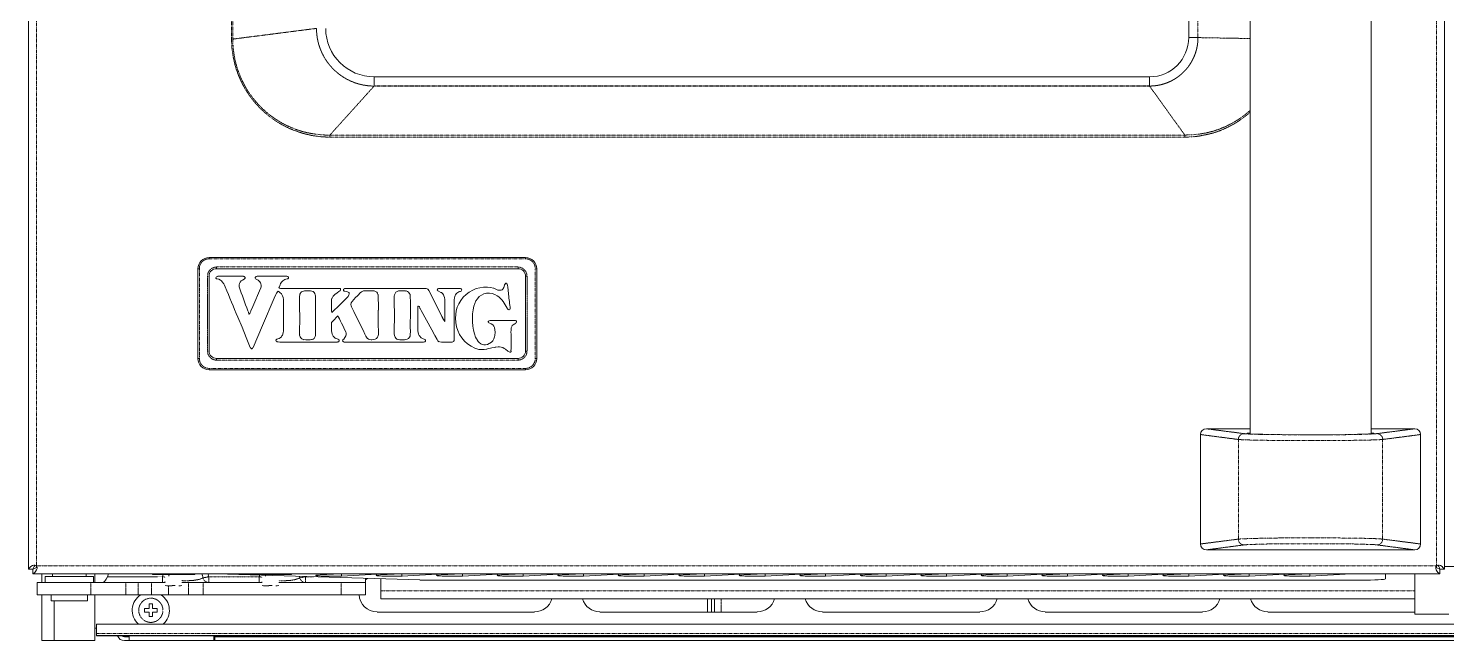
# Model space of a CAD drawing. Header units: millimetres. Extents: x 60499 to 556746, y 248297 to 497145.
# Drawn here: x 494714 to 507015, y 327653 to 332962 of the extents above; entities that cross this region are included whole.
import ezdxf

# ---------------------------------------------------------------- set-up
doc = ezdxf.new("R2010")
doc.units = ezdxf.units.MM
doc.linetypes.add('PHANTOM', pattern=[20, 10, -2, 2, -2, 2, -2])

msp = doc.modelspace()

# ---------------------------------------------------------------- linework, layer by layer
at = {"color": 7, "lineweight": 13, "ltscale": 0.03937}
for p, q in [((494714, 328273), (494714, 346353)), ((506996, 346353), (506996, 328273)), ((505310, 345176), (505310, 329446)), ((506360, 345176), (506360, 329446)), ((504778, 341743), (504778, 332882)), ((504438, 332542), (497713, 332542)), ((496282, 330975), (499025, 330975)), ((496184, 330100), (496184, 330877)), ((498961, 330878), (496346, 330878)), ((499123, 330877), (499123, 330100)), ((496346, 330099), (498961, 330099)), ((499025, 330002), (496282, 330002)), ((504880, 329440), (504880, 328491)), ((506789, 329440), (506789, 328491)), ((506738, 328440), (504931, 328440)), ((506956, 328232), (494754, 328232)), ((496342, 328232), (498108, 328179)), ((506274, 328177), (498213, 328177)), ((496231, 328051), (497427, 328051)), ((497770, 328015), (506740, 328015)), ((497739, 327901), (499104, 327901)), ((499671, 327901), (501035, 327901)), ((501602, 327901), (502967, 327901)), ((503534, 327901), (504898, 327901)), ((505465, 327901), (506740, 327901)), ((495304, 327796), (518923, 327796)), ((495304, 327696), (518923, 327696)), ((518923, 327694), (495304, 327694)), ((496323, 327653), (495588, 327653)), ((496332, 327687), (517894, 327687)), ((496332, 327653), (517894, 327653))]:
    msp.add_line(p, q, dxfattribs=at)
at = {"color": 7, "linetype": 'PHANTOM', "lineweight": 13, "ltscale": 0.03937}
for p, q in [((494783, 346325), (494783, 328301)), ((506927, 328301), (506927, 346325)), ((496476, 332869), (496476, 341757)), ((496487, 332869), (496487, 341757)), ((504858, 341743), (504858, 332882)), ((504858, 341743), (504858, 332882)), ((497214, 332962), (496487, 332869)), ((504438, 332463), (497713, 332463)), ((504438, 332462), (497713, 332462)), ((504744, 332037), (497329, 332037)), ((504744, 332019), (497329, 332019)), ((496282, 330964), (499025, 330964)), ((496197, 330099), (496197, 330878)), ((498961, 330893), (496346, 330893)), ((499110, 330878), (499110, 330099)), ((496346, 330085), (498961, 330085)), ((499025, 330014), (496282, 330014)), ((505209, 329397), (505209, 328533)), ((506460, 329397), (506460, 328533)), ((506927, 328301), (494783, 328301)), ((497770, 328086), (506740, 328086)), ((518923, 327716), (495304, 327716)), ((518923, 327694), (495304, 327694))]:
    msp.add_line(p, q, dxfattribs=at)
at = {"color": 7, "linetype": 'PHANTOM', "lineweight": 13, "ltscale": 0.002375}
for p, q in [((504778, 332882), (504858, 332882)), ((497713, 332542), (497713, 332463)), ((504438, 332542), (504438, 332463))]:
    msp.add_line(p, q, dxfattribs=at)
at = {"color": 7, "linetype": 'PHANTOM', "lineweight": 13, "ltscale": 3.36414e-06}
msp.add_line((504858, 332882), (504858, 332882), dxfattribs=at)
at = {"color": 7, "linetype": 'PHANTOM', "lineweight": 13, "ltscale": 0.013459}
msp.add_line((504858, 332882), (505310, 332874), dxfattribs=at)
at = {"color": 7, "linetype": 'PHANTOM', "lineweight": 13, "ltscale": 0.017059}
msp.add_line((497713, 332462), (497329, 332037), dxfattribs=at)
at = {"color": 7, "linetype": 'PHANTOM', "lineweight": 13, "ltscale": 5.6019e-06}
for p, q in [((497713, 332463), (497713, 332462)), ((504438, 332463), (504438, 332462))]:
    msp.add_line(p, q, dxfattribs=at)
at = {"color": 7, "linetype": 'PHANTOM', "lineweight": 13, "ltscale": 0.015596}
msp.add_line((504438, 332462), (504744, 332037), dxfattribs=at)
at = {"color": 7, "linetype": 'PHANTOM', "lineweight": 13, "ltscale": 0.000532766}
msp.add_line((497329, 332037), (497329, 332019), dxfattribs=at)
at = {"color": 7, "linetype": 'PHANTOM', "lineweight": 13, "ltscale": 0.000532736}
msp.add_line((504744, 332037), (504744, 332019), dxfattribs=at)
at = {"color": 7, "linetype": 'PHANTOM', "lineweight": 13, "ltscale": 0.000342031}
for p, q in [((496282, 330975), (496282, 330964)), ((499025, 330975), (499025, 330964))]:
    msp.add_line(p, q, dxfattribs=at)
at = {"color": 7, "linetype": 'PHANTOM', "lineweight": 13, "ltscale": 0.019357}
for p, q in [((496267, 330814), (496267, 330164)), ((499039, 330164), (499039, 330814))]:
    msp.add_line(p, q, dxfattribs=at)
at = {"color": 7, "lineweight": 13, "ltscale": 0.019292}
for p, q in [((496281, 330813), (496281, 330165)), ((499026, 330165), (499026, 330813))]:
    msp.add_line(p, q, dxfattribs=at)
at = {"color": 7, "linetype": 'PHANTOM', "lineweight": 13, "ltscale": 0.000428838}
for p, q in [((496346, 330878), (496346, 330893)), ((498961, 330878), (498961, 330893))]:
    msp.add_line(p, q, dxfattribs=at)
at = {"color": 7, "lineweight": 13, "ltscale": 0.005341}
msp.add_line((496557, 330813), (496378, 330813), dxfattribs=at)
at = {"color": 7, "lineweight": 13, "ltscale": 5.24312e-05}
msp.add_line((496700, 330812), (496698, 330812), dxfattribs=at)
at = {"color": 7, "lineweight": 13, "ltscale": 0.004971}
msp.add_line((496909, 330813), (496742, 330813), dxfattribs=at)
at = {"color": 7, "lineweight": 13, "ltscale": 3.68224e-05}
msp.add_line((496952, 330812), (496951, 330812), dxfattribs=at)
at = {"color": 7, "lineweight": 13, "ltscale": 1.6568e-05}
msp.add_line((496969, 330804), (496968, 330804), dxfattribs=at)
at = {"color": 7, "lineweight": 13, "ltscale": 2.27394e-05}
msp.add_line((496860, 330653), (496861, 330654), dxfattribs=at)
at = {"color": 7, "lineweight": 13, "ltscale": 4.6771e-05}
msp.add_line((496887, 330715), (496888, 330717), dxfattribs=at)
at = {"color": 7, "lineweight": 13, "ltscale": 0.01452}
msp.add_line((497409, 330707), (496922, 330707), dxfattribs=at)
at = {"color": 7, "lineweight": 13, "ltscale": 0.00151}
msp.add_line((497110, 330686), (497161, 330686), dxfattribs=at)
at = {"color": 7, "lineweight": 13, "ltscale": 1.36164e-05}
msp.add_line((497416, 330687), (497417, 330687), dxfattribs=at)
at = {"color": 7, "lineweight": 13, "ltscale": 0.018014}
msp.add_line((498094, 330707), (497489, 330707), dxfattribs=at)
at = {"color": 7, "lineweight": 13, "ltscale": 0.000793104}
msp.add_line((497575, 330649), (497593, 330668), dxfattribs=at)
at = {"color": 7, "lineweight": 13, "ltscale": 7.63262e-05}
msp.add_line((497691, 330686), (497694, 330686), dxfattribs=at)
at = {"color": 7, "lineweight": 13, "ltscale": 2.85997e-05}
msp.add_line((497724, 330681), (497725, 330681), dxfattribs=at)
at = {"color": 7, "lineweight": 13, "ltscale": 2.91808e-05}
msp.add_line((497746, 330655), (497747, 330654), dxfattribs=at)
at = {"color": 7, "lineweight": 13, "ltscale": 4.42555e-05}
msp.add_line((497925, 330685), (497926, 330685), dxfattribs=at)
at = {"color": 7, "lineweight": 13, "ltscale": 9.07184e-05}
msp.add_line((498162, 330707), (498159, 330707), dxfattribs=at)
at = {"color": 7, "lineweight": 13, "ltscale": 5.29209e-05}
msp.add_line((498187, 330688), (498186, 330690), dxfattribs=at)
at = {"color": 7, "lineweight": 13, "ltscale": 0.007044}
msp.add_line((498294, 330477), (498187, 330688), dxfattribs=at)
at = {"color": 7, "lineweight": 13, "ltscale": 0.00434}
msp.add_line((498429, 330707), (498283, 330707), dxfattribs=at)
at = {"color": 7, "lineweight": 13, "ltscale": 1.97605e-05}
msp.add_line((498295, 330672), (498296, 330672), dxfattribs=at)
at = {"color": 7, "lineweight": 13, "ltscale": 1.65249e-05}
msp.add_line((498750, 330708), (498749, 330708), dxfattribs=at)
at = {"color": 7, "lineweight": 13, "ltscale": 0.008055}
msp.add_line((496927, 330610), (496927, 330339), dxfattribs=at)
at = {"color": 7, "lineweight": 13, "ltscale": 0.000179639}
msp.add_line((497066, 330595), (497066, 330589), dxfattribs=at)
at = {"color": 7, "lineweight": 13, "ltscale": 1.63254e-05}
msp.add_line((497343, 330560), (497343, 330560), dxfattribs=at)
at = {"color": 7, "lineweight": 13, "ltscale": 0.000926057}
msp.add_line((497343, 330529), (497343, 330560), dxfattribs=at)
at = {"color": 7, "lineweight": 13, "ltscale": 1.31454e-05}
msp.add_line((497347, 330623), (497348, 330623), dxfattribs=at)
at = {"color": 7, "lineweight": 13, "ltscale": 5.53443e-05}
msp.add_line((497888, 330574), (497888, 330576), dxfattribs=at)
at = {"color": 7, "lineweight": 13, "ltscale": 0.006367}
msp.add_line((498093, 330339), (498093, 330553), dxfattribs=at)
at = {"color": 7, "lineweight": 13, "ltscale": 0.000542319}
msp.add_line((498111, 330532), (498120, 330516), dxfattribs=at)
at = {"color": 7, "lineweight": 13, "ltscale": 0.005628}
msp.add_line((498327, 330610), (498327, 330421), dxfattribs=at)
at = {"color": 7, "lineweight": 13, "ltscale": 9.13725e-05}
msp.add_line((498406, 330578), (498406, 330581), dxfattribs=at)
at = {"color": 7, "lineweight": 13, "ltscale": 0.004285}
msp.add_line((498406, 330434), (498406, 330578), dxfattribs=at)
at = {"color": 7, "lineweight": 13, "ltscale": 3.1413e-05}
msp.add_line((496618, 330512), (496617, 330513), dxfattribs=at)
at = {"color": 7, "lineweight": 13, "ltscale": 4.55302e-05}
msp.add_line((496643, 330512), (496643, 330510), dxfattribs=at)
at = {"color": 7, "lineweight": 13, "ltscale": 2.77874e-05}
msp.add_line((497343, 330528), (497343, 330529), dxfattribs=at)
at = {"color": 7, "lineweight": 13, "ltscale": 0.000460249}
msp.add_line((498301, 330463), (498294, 330477), dxfattribs=at)
at = {"color": 7, "lineweight": 13, "ltscale": 0.000457822}
msp.add_line((498308, 330450), (498301, 330463), dxfattribs=at)
at = {"color": 7, "lineweight": 13, "ltscale": 0.004378}
msp.add_line((498406, 330287), (498406, 330434), dxfattribs=at)
at = {"color": 7, "lineweight": 13, "ltscale": 1.71515e-05}
msp.add_line((498567, 330485), (498567, 330486), dxfattribs=at)
at = {"color": 7, "lineweight": 13, "ltscale": 0.006506}
msp.add_line((498937, 330430), (498718, 330430), dxfattribs=at)
at = {"color": 7, "lineweight": 13, "ltscale": 0.000211378}
msp.add_line((497066, 330365), (497066, 330358), dxfattribs=at)
at = {"color": 7, "lineweight": 13, "ltscale": 9.08017e-05}
msp.add_line((497200, 330289), (497201, 330291), dxfattribs=at)
at = {"color": 7, "lineweight": 13, "ltscale": 0.000698755}
msp.add_line((497204, 330383), (497204, 330406), dxfattribs=at)
at = {"color": 7, "lineweight": 13, "ltscale": 0.001124}
msp.add_line((497343, 330339), (497343, 330377), dxfattribs=at)
at = {"color": 7, "lineweight": 13, "ltscale": 2.79543e-05}
msp.add_line((497450, 330366), (497450, 330366), dxfattribs=at)
at = {"color": 7, "lineweight": 13, "ltscale": 2.59646e-05}
msp.add_line((497471, 330314), (497471, 330313), dxfattribs=at)
at = {"color": 7, "lineweight": 13, "ltscale": 2.55023e-05}
msp.add_line((498026, 330374), (498026, 330373), dxfattribs=at)
at = {"color": 7, "lineweight": 13, "ltscale": 6.24215e-05}
msp.add_line((498026, 330309), (498026, 330307), dxfattribs=at)
at = {"color": 7, "lineweight": 13, "ltscale": 0.000198524}
msp.add_line((498236, 330305), (498239, 330299), dxfattribs=at)
at = {"color": 7, "lineweight": 13, "ltscale": 0.001235}
msp.add_line((498239, 330299), (498259, 330263), dxfattribs=at)
at = {"color": 7, "lineweight": 13, "ltscale": 0.000112446}
msp.add_line((498406, 330283), (498406, 330287), dxfattribs=at)
at = {"color": 7, "lineweight": 13, "ltscale": 5.95884e-05}
msp.add_line((498910, 330384), (498911, 330385), dxfattribs=at)
at = {"color": 7, "lineweight": 13, "ltscale": 2.74364e-05}
msp.add_line((498938, 330404), (498939, 330405), dxfattribs=at)
at = {"color": 7, "lineweight": 13, "ltscale": 1.01125e-05}
msp.add_line((496639, 330194), (496640, 330194), dxfattribs=at)
at = {"color": 7, "lineweight": 13, "ltscale": 3.29243e-05}
msp.add_line((496662, 330195), (496663, 330196), dxfattribs=at)
at = {"color": 7, "lineweight": 13, "ltscale": 1.43064e-05}
msp.add_line((496862, 330251), (496862, 330251), dxfattribs=at)
at = {"color": 7, "lineweight": 13, "ltscale": 1.38497e-05}
msp.add_line((496889, 330273), (496888, 330272), dxfattribs=at)
at = {"color": 7, "lineweight": 13, "ltscale": 0.00942}
msp.add_line((496899, 330241), (497216, 330241), dxfattribs=at)
at = {"color": 7, "lineweight": 13, "ltscale": 4.62414e-05}
msp.add_line((497156, 330262), (497157, 330262), dxfattribs=at)
at = {"color": 7, "lineweight": 13, "ltscale": 0.000251591}
msp.add_line((497466, 330241), (497475, 330241), dxfattribs=at)
at = {"color": 7, "lineweight": 13, "ltscale": 8.23677e-05}
msp.add_line((497921, 330264), (497919, 330265), dxfattribs=at)
at = {"color": 7, "lineweight": 13, "ltscale": 3.1711e-05}
msp.add_line((497988, 330263), (497987, 330263), dxfattribs=at)
at = {"color": 7, "lineweight": 13, "ltscale": 0.001209}
msp.add_line((498066, 330241), (498107, 330241), dxfattribs=at)
at = {"color": 7, "lineweight": 13, "ltscale": 2.28129e-05}
msp.add_line((498133, 330272), (498132, 330272), dxfattribs=at)
at = {"color": 7, "lineweight": 13, "ltscale": 0.002181}
msp.add_line((498298, 330241), (498372, 330241), dxfattribs=at)
at = {"color": 7, "lineweight": 13, "ltscale": 0.00029698}
msp.add_line((498372, 330241), (498382, 330241), dxfattribs=at)
at = {"color": 7, "lineweight": 13, "ltscale": 3.31715e-05}
msp.add_line((498609, 330256), (498608, 330257), dxfattribs=at)
at = {"color": 7, "lineweight": 13, "ltscale": 0.000144617}
msp.add_line((498715, 330232), (498711, 330229), dxfattribs=at)
at = {"color": 7, "lineweight": 13, "ltscale": 0.000190132}
msp.add_line((498873, 330164), (498878, 330160), dxfattribs=at)
at = {"color": 7, "linetype": 'PHANTOM', "lineweight": 13, "ltscale": 0.000428868}
for p, q in [((496346, 330099), (496346, 330085)), ((498961, 330099), (498961, 330085))]:
    msp.add_line(p, q, dxfattribs=at)
at = {"color": 7, "linetype": 'PHANTOM', "lineweight": 13, "ltscale": 0.000341956}
for p, q in [((496282, 330002), (496282, 330014)), ((499025, 330002), (499025, 330014))]:
    msp.add_line(p, q, dxfattribs=at)
at = {"color": 7, "linetype": 'PHANTOM', "lineweight": 13, "ltscale": 0.00986}
for p, q in [((504880, 329440), (505209, 329397)), ((506789, 329440), (506460, 329397)), ((504880, 328491), (505209, 328533)), ((506789, 328491), (506460, 328533))]:
    msp.add_line(p, q, dxfattribs=at)
at = {"color": 7, "linetype": 'PHANTOM', "lineweight": 13, "ltscale": 0.009823}
for p, q in [((504931, 329490), (505258, 329448)), ((506738, 329490), (506411, 329448)), ((504931, 328440), (505258, 328483)), ((506738, 328440), (506411, 328483))]:
    msp.add_line(p, q, dxfattribs=at)
at = {"color": 7, "lineweight": 13, "ltscale": 0.011267}
for p, q in [((505310, 329490), (504931, 329490)), ((506738, 329490), (506360, 329490))]:
    msp.add_line(p, q, dxfattribs=at)
at = {"color": 7, "lineweight": 13, "ltscale": 0.0012}
for p, q in [((494754, 328273), (494714, 328273)), ((494754, 328232), (494754, 328273)), ((506956, 328232), (506956, 328273)), ((506956, 328273), (506996, 328273)), ((495588, 327694), (495588, 327653)), ((496323, 327694), (496323, 327653))]:
    msp.add_line(p, q, dxfattribs=at)
at = {"color": 7, "linetype": 'PHANTOM', "lineweight": 13, "ltscale": 0.000469058}
msp.add_line((494783, 328301), (494783, 328285), dxfattribs=at)
at = {"color": 7, "lineweight": 13, "ltscale": 0.002262}
msp.add_line((494832, 328156), (494832, 328232), dxfattribs=at)
at = {"color": 7, "lineweight": 13, "ltscale": 0.00625}
for p, q in [((495069, 328208), (494859, 328208)), ((495279, 328208), (495069, 328208)), ((497637, 328156), (497427, 328156)), ((497637, 328051), (497427, 328051))]:
    msp.add_line(p, q, dxfattribs=at)
at = {"color": 7, "lineweight": 13, "ltscale": 0.001525}
for p, q in [((494859, 328156), (494859, 328208)), ((495279, 328156), (495279, 328208))]:
    msp.add_line(p, q, dxfattribs=at)
at = {"color": 7, "lineweight": 13, "ltscale": 0.000728097}
for p, q in [((494922, 328232), (494922, 328208)), ((495216, 328232), (495216, 328208))]:
    msp.add_line(p, q, dxfattribs=at)
at = {"color": 7, "lineweight": 13, "ltscale": 0.004375}
for p, q in [((494922, 328208), (495069, 328208)), ((495069, 328208), (495216, 328208))]:
    msp.add_line(p, q, dxfattribs=at)
at = {"color": 7, "lineweight": 13, "ltscale": 0.002263}
msp.add_line((495290, 328156), (495290, 328232), dxfattribs=at)
at = {"color": 7, "lineweight": 13, "ltscale": 0.011775}
msp.add_line((495790, 328232), (495395, 328232), dxfattribs=at)
at = {"color": 7, "lineweight": 13, "ltscale": 0.000811351}
msp.add_line((495408, 328232), (495399, 328207), dxfattribs=at)
at = {"color": 7, "linetype": 'PHANTOM', "lineweight": 13, "ltscale": 0.01423}
msp.add_line((495399, 328207), (495877, 328207), dxfattribs=at)
at = {"color": 7, "lineweight": 13, "ltscale": 0.000211791}
for p, q in [((495790, 328232), (495790, 328225)), ((496157, 328232), (496157, 328225)), ((496630, 328232), (496630, 328225)), ((496997, 328232), (496997, 328225))]:
    msp.add_line(p, q, dxfattribs=at)
at = {"color": 7, "lineweight": 13, "ltscale": 0.005462}
for p, q in [((495974, 328225), (495790, 328225)), ((496157, 328225), (495974, 328225)), ((496997, 328225), (496813, 328225))]:
    msp.add_line(p, q, dxfattribs=at)
at = {"color": 7, "linetype": 'PHANTOM', "lineweight": 13, "ltscale": 0.0015}
for p, q in [((495877, 328207), (495877, 328156)), ((496278, 328156), (496278, 328207)), ((496717, 328207), (496717, 328156)), ((497118, 328156), (497118, 328207))]:
    msp.add_line(p, q, dxfattribs=at)
at = {"color": 7, "lineweight": 13, "ltscale": 0.005425}
msp.add_line((496339, 328232), (496157, 328232), dxfattribs=at)
at = {"color": 7, "linetype": 'PHANTOM', "lineweight": 13, "ltscale": 0.013051}
msp.add_line((496278, 328207), (496717, 328207), dxfattribs=at)
at = {"color": 7, "lineweight": 13, "ltscale": 7.28168e-05}
msp.add_line((496339, 328232), (496342, 328232), dxfattribs=at)
at = {"color": 7, "linetype": 'PHANTOM', "lineweight": 13, "ltscale": 0.008577}
msp.add_line((496630, 328232), (496342, 328232), dxfattribs=at)
at = {"color": 7, "lineweight": 13, "ltscale": 0.005463}
msp.add_line((496813, 328225), (496630, 328225), dxfattribs=at)
at = {"color": 7, "linetype": 'PHANTOM', "lineweight": 13, "ltscale": 0.000243553}
msp.add_line((496773, 328219), (496771, 328211), dxfattribs=at)
at = {"color": 7, "linetype": 'PHANTOM', "lineweight": 13, "ltscale": 0.01253}
msp.add_line((497418, 328232), (496997, 328232), dxfattribs=at)
at = {"color": 7, "linetype": 'PHANTOM', "lineweight": 13, "ltscale": 6.45129e-05}
msp.add_line((497118, 328207), (497118, 328209), dxfattribs=at)
at = {"color": 7, "linetype": 'PHANTOM', "lineweight": 13, "ltscale": 0.002084}
msp.add_line((497118, 328207), (497188, 328207), dxfattribs=at)
at = {"color": 7, "lineweight": 13, "ltscale": 0.005182}
for p, q in [((497244, 328223), (497418, 328232)), ((497943, 328232), (497769, 328223)), ((498468, 328232), (498294, 328223)), ((498993, 328232), (498819, 328223)), ((499517, 328232), (499344, 328223)), ((500042, 328232), (499868, 328223)), ((500567, 328232), (500393, 328223)), ((501092, 328232), (500918, 328223)), ((501617, 328232), (501443, 328223)), ((502142, 328232), (501968, 328223)), ((502667, 328232), (502493, 328223)), ((503192, 328232), (503018, 328223)), ((503717, 328232), (503543, 328223)), ((504241, 328232), (504068, 328223)), ((504766, 328232), (504592, 328223)), ((505291, 328232), (505117, 328223)), ((505816, 328232), (505642, 328223))]:
    msp.add_line(p, q, dxfattribs=at)
at = {"color": 7, "lineweight": 13, "ltscale": 6.43199e-05}
for p, q in [((497420, 328232), (497418, 328232)), ((497945, 328232), (497943, 328232)), ((498470, 328232), (498468, 328232)), ((498840, 328232), (498838, 328232)), ((499365, 328232), (499363, 328232)), ((499890, 328232), (499888, 328232)), ((500415, 328232), (500413, 328232)), ((500940, 328232), (500938, 328232))]:
    msp.add_line(p, q, dxfattribs=at)
at = {"color": 7, "linetype": 'PHANTOM', "lineweight": 13, "ltscale": 0.00056064}
for p, q in [((497429, 328213), (497429, 328232)), ((497954, 328213), (497954, 328232)), ((498479, 328213), (498479, 328232)), ((499004, 328213), (499004, 328232)), ((499529, 328213), (499529, 328232)), ((500054, 328213), (500054, 328232)), ((500579, 328213), (500579, 328232)), ((501103, 328213), (501103, 328232)), ((501628, 328213), (501628, 328232)), ((502153, 328213), (502153, 328232)), ((502678, 328213), (502678, 328232)), ((503203, 328213), (503203, 328232)), ((503728, 328213), (503728, 328232)), ((504253, 328213), (504253, 328232)), ((504778, 328213), (504778, 328232)), ((505303, 328213), (505303, 328232)), ((505827, 328213), (505827, 328232))]:
    msp.add_line(p, q, dxfattribs=at)
at = {"color": 7, "lineweight": 13, "ltscale": 0.010705}
for p, q in [((497788, 328232), (497429, 328213)), ((497954, 328213), (498313, 328232)), ((498479, 328213), (498838, 328232)), ((499004, 328213), (499363, 328232)), ((499529, 328213), (499888, 328232)), ((500054, 328213), (500413, 328232)), ((500579, 328213), (500938, 328232)), ((501103, 328213), (501463, 328232)), ((501628, 328213), (501988, 328232)), ((502153, 328213), (502512, 328232)), ((502678, 328213), (503037, 328232)), ((503203, 328213), (503562, 328232)), ((503728, 328213), (504087, 328232)), ((504253, 328213), (504612, 328232)), ((504778, 328213), (505137, 328232)), ((505303, 328213), (505662, 328232)), ((505827, 328213), (506187, 328232))]:
    msp.add_line(p, q, dxfattribs=at)
at = {"color": 7, "lineweight": 13, "ltscale": 0.001096}
msp.add_line((497637, 328156), (497637, 328193), dxfattribs=at)
at = {"color": 7, "linetype": 'PHANTOM', "lineweight": 13, "ltscale": 0.004594}
for p, q in [((497943, 328232), (497788, 328232)), ((498468, 328232), (498313, 328232)), ((498993, 328232), (498838, 328232)), ((499517, 328232), (499363, 328232)), ((500042, 328232), (499888, 328232)), ((500567, 328232), (500413, 328232)), ((501092, 328232), (500938, 328232)), ((501617, 328232), (501463, 328232)), ((502142, 328232), (501988, 328232)), ((502667, 328232), (502512, 328232)), ((503192, 328232), (503037, 328232)), ((503717, 328232), (503562, 328232)), ((504241, 328232), (504087, 328232)), ((504766, 328232), (504612, 328232)), ((505291, 328232), (505137, 328232)), ((505816, 328232), (505662, 328232))]:
    msp.add_line(p, q, dxfattribs=at)
at = {"color": 7, "lineweight": 13, "ltscale": 6.42898e-05}
for p, q in [((497791, 328232), (497788, 328232)), ((498315, 328232), (498313, 328232)), ((501619, 328232), (501617, 328232)), ((502144, 328232), (502142, 328232)), ((502669, 328232), (502667, 328232)), ((503039, 328232), (503037, 328232)), ((503194, 328232), (503192, 328232)), ((503564, 328232), (503562, 328232)), ((503719, 328232), (503717, 328232)), ((504089, 328232), (504087, 328232)), ((504244, 328232), (504241, 328232)), ((504614, 328232), (504612, 328232)), ((504768, 328232), (504766, 328232)), ((505139, 328232), (505137, 328232)), ((505293, 328232), (505291, 328232)), ((505664, 328232), (505662, 328232)), ((505818, 328232), (505816, 328232)), ((506189, 328232), (506187, 328232))]:
    msp.add_line(p, q, dxfattribs=at)
at = {"color": 7, "lineweight": 13, "ltscale": 6.43048e-05}
for p, q in [((498995, 328232), (498993, 328232)), ((499520, 328232), (499517, 328232)), ((500044, 328232), (500042, 328232)), ((500569, 328232), (500567, 328232)), ((501094, 328232), (501092, 328232))]:
    msp.add_line(p, q, dxfattribs=at)
at = {"color": 7, "lineweight": 13, "ltscale": 6.43499e-05}
for p, q in [((501465, 328232), (501463, 328232)), ((501990, 328232), (501988, 328232)), ((502515, 328232), (502512, 328232))]:
    msp.add_line(p, q, dxfattribs=at)
at = {"color": 7, "linetype": 'PHANTOM', "lineweight": 13, "ltscale": 0.008839}
msp.add_line((506484, 328232), (506187, 328232), dxfattribs=at)
at = {"color": 7, "lineweight": 13, "ltscale": 0.001306}
msp.add_line((506484, 328188), (506484, 328232), dxfattribs=at)
at = {"color": 7, "lineweight": 13, "ltscale": 1.17144e-06}
msp.add_line((506484, 328232), (506484, 328232), dxfattribs=at)
at = {"color": 7, "lineweight": 13, "ltscale": 0.010412}
msp.add_line((506740, 327882), (506740, 328232), dxfattribs=at)
at = {"color": 7, "linetype": 'PHANTOM', "lineweight": 13, "ltscale": 0.000469088}
msp.add_line((506927, 328301), (506927, 328285), dxfattribs=at)
at = {"color": 7, "lineweight": 13, "ltscale": 0.006168}
msp.add_line((507203, 328297), (506996, 328297), dxfattribs=at)
at = {"color": 7, "lineweight": 13, "ltscale": 0.013875}
for p, q in [((495257, 328156), (494790, 328156)), ((495257, 328051), (494790, 328051))]:
    msp.add_line(p, q, dxfattribs=at)
at = {"color": 7, "lineweight": 13, "ltscale": 0.003125}
for p, q in [((494790, 328051), (494790, 328156)), ((497637, 328156), (497637, 328051)), ((494937, 327653), (494832, 327653))]:
    msp.add_line(p, q, dxfattribs=at)
at = {"color": 7, "lineweight": 13, "ltscale": 0.009049}
for p, q in [((495257, 328156), (495560, 328156)), ((495257, 328051), (495560, 328051))]:
    msp.add_line(p, q, dxfattribs=at)
at = {"color": 7, "linetype": 'PHANTOM', "lineweight": 13, "ltscale": 0.003125}
for p, q in [((495257, 328156), (495257, 328051)), ((495560, 328156), (495560, 328051)), ((495667, 328156), (495667, 328051)), ((495783, 328156), (495783, 328051)), ((496102, 328156), (496102, 328051)), ((496231, 328156), (496231, 328051)), ((497427, 328156), (497427, 328051))]:
    msp.add_line(p, q, dxfattribs=at)
at = {"color": 7, "lineweight": 13, "ltscale": 0.003162}
for p, q in [((495667, 328156), (495560, 328156)), ((495667, 328051), (495560, 328051))]:
    msp.add_line(p, q, dxfattribs=at)
at = {"color": 7, "lineweight": 13, "ltscale": 0.003466}
for p, q in [((495667, 328156), (495783, 328156)), ((495667, 328051), (495783, 328051))]:
    msp.add_line(p, q, dxfattribs=at)
at = {"color": 7, "lineweight": 13, "ltscale": 0.003514}
msp.add_line((495901, 328156), (495783, 328156), dxfattribs=at)
at = {"color": 7, "lineweight": 13, "ltscale": 0.000960853}
for p, q in [((495960, 328127), (495927, 328127)), ((496800, 328127), (496767, 328127))]:
    msp.add_line(p, q, dxfattribs=at)
at = {"color": 7, "linetype": 'PHANTOM', "lineweight": 13, "ltscale": 0.002263}
msp.add_line((495929, 328127), (495929, 328051), dxfattribs=at)
at = {"color": 7, "lineweight": 13, "ltscale": 0.000412627}
for p, q in [((495960, 328132), (495974, 328132)), ((496827, 328132), (496813, 328132))]:
    msp.add_line(p, q, dxfattribs=at)
at = {"color": 7, "lineweight": 13, "ltscale": 0.000412626}
for p, q in [((495974, 328132), (495960, 328132)), ((495987, 328132), (495974, 328132))]:
    msp.add_line(p, q, dxfattribs=at)
at = {"color": 7, "lineweight": 13, "ltscale": 0.000142375}
for p, q in [((495960, 328127), (495960, 328132)), ((496800, 328127), (496800, 328132))]:
    msp.add_line(p, q, dxfattribs=at)
at = {"color": 7, "lineweight": 13, "ltscale": 0.001678}
msp.add_line((496046, 328156), (496102, 328156), dxfattribs=at)
at = {"color": 7, "lineweight": 13, "ltscale": 0.003832}
for p, q in [((496231, 328156), (496102, 328156)), ((496231, 328051), (496102, 328051))]:
    msp.add_line(p, q, dxfattribs=at)
at = {"color": 7, "lineweight": 13, "ltscale": 0.015178}
msp.add_line((496231, 328156), (496741, 328156), dxfattribs=at)
at = {"color": 7, "lineweight": 13, "ltscale": 0.000412657}
msp.add_line((496813, 328132), (496800, 328132), dxfattribs=at)
at = {"color": 7, "lineweight": 13, "ltscale": 0.000412656}
msp.add_line((496800, 328132), (496813, 328132), dxfattribs=at)
at = {"color": 7, "lineweight": 13, "ltscale": 0.016117}
msp.add_line((496886, 328156), (497427, 328156), dxfattribs=at)
at = {"color": 7, "lineweight": 13, "ltscale": 0.003063}
msp.add_line((497770, 328086), (497770, 328189), dxfattribs=at)
at = {"color": 7, "lineweight": 13, "ltscale": 0.002119}
msp.add_line((497770, 328015), (497770, 328086), dxfattribs=at)
at = {"color": 7, "lineweight": 13, "ltscale": 0.011861}
for p, q in [((494832, 327653), (494832, 328051)), ((495290, 327653), (495290, 328051))]:
    msp.add_line(p, q, dxfattribs=at)
at = {"color": 7, "lineweight": 13, "ltscale": 0.0016}
for p, q in [((494912, 327998), (494912, 328051)), ((495227, 327998), (495227, 328051))]:
    msp.add_line(p, q, dxfattribs=at)
at = {"color": 7, "lineweight": 13, "ltscale": 0.004688}
msp.add_line((495069, 327998), (494912, 327998), dxfattribs=at)
at = {"color": 7, "lineweight": 13, "ltscale": 0.010261}
msp.add_line((494937, 327653), (494937, 327998), dxfattribs=at)
at = {"color": 7, "lineweight": 13, "ltscale": 0.004687}
msp.add_line((495227, 327998), (495069, 327998), dxfattribs=at)
at = {"color": 7, "lineweight": 13, "ltscale": 0.001187}
for p, q in [((495761, 327971), (495761, 327931)), ((495791, 327931), (495791, 327971)), ((495761, 327931), (495721, 327931)), ((495721, 327901), (495761, 327901))]:
    msp.add_line(p, q, dxfattribs=at)
at = {"color": 7, "lineweight": 13, "ltscale": 0.000875007}
for p, q in [((495791, 327971), (495761, 327971)), ((495721, 327931), (495721, 327901)), ((495761, 327861), (495791, 327861)), ((495830, 327901), (495830, 327931))]:
    msp.add_line(p, q, dxfattribs=at)
at = {"color": 7, "lineweight": 13, "ltscale": 0.004336}
msp.add_line((495929, 328051), (495783, 328051), dxfattribs=at)
at = {"color": 7, "lineweight": 13, "ltscale": 0.005168}
msp.add_line((495929, 328051), (496102, 328051), dxfattribs=at)
at = {"color": 7, "lineweight": 13, "ltscale": 0.003381}
for p, q in [((500605, 328015), (500605, 327901)), ((500638, 328015), (500638, 327901)), ((500666, 328015), (500666, 327901))]:
    msp.add_line(p, q, dxfattribs=at)
at = {"color": 7, "linetype": 'PHANTOM', "lineweight": 13, "ltscale": 0.003381}
msp.add_line((500722, 328015), (500722, 327901), dxfattribs=at)
at = {"color": 7, "lineweight": 13, "ltscale": 0.001188}
for p, q in [((495761, 327901), (495761, 327861)), ((495830, 327931), (495791, 327931)), ((495791, 327901), (495830, 327901)), ((495791, 327861), (495791, 327901))]:
    msp.add_line(p, q, dxfattribs=at)
at = {"color": 7, "lineweight": 13, "ltscale": 0.007438}
msp.add_line((506990, 327882), (506740, 327882), dxfattribs=at)
at = {"color": 7, "lineweight": 13, "ltscale": 0.001312}
msp.add_line((507034, 327882), (506990, 327882), dxfattribs=at)
at = {"color": 7, "lineweight": 13, "ltscale": 0.000412498}
msp.add_line((495304, 327760), (495290, 327760), dxfattribs=at)
at = {"color": 7, "lineweight": 13, "ltscale": 0.002395}
msp.add_line((495304, 327716), (495304, 327796), dxfattribs=at)
at = {"color": 7, "lineweight": 13, "ltscale": 0.00057632}
msp.add_line((495304, 327716), (495304, 327696), dxfattribs=at)
at = {"color": 7, "lineweight": 13, "ltscale": 0.0105}
msp.add_line((495290, 327653), (494937, 327653), dxfattribs=at)
at = {"color": 7, "lineweight": 13, "ltscale": 8.02889e-05}
msp.add_line((495304, 327696), (495304, 327694), dxfattribs=at)
at = {"color": 7, "lineweight": 13, "ltscale": 7.50925e-06}
msp.add_line((495304, 327694), (495304, 327694), dxfattribs=at)
at = {"color": 7, "lineweight": 13, "ltscale": 0.001246}
for p, q in [((495547, 327687), (495588, 327687)), ((495547, 327653), (495588, 327653))]:
    msp.add_line(p, q, dxfattribs=at)
at = {"color": 7, "lineweight": 13, "ltscale": 0.000249998}
for p, q in [((496323, 327687), (496332, 327687)), ((496323, 327653), (496332, 327653))]:
    msp.add_line(p, q, dxfattribs=at)
at = {"color": 7, "lineweight": 13, "ltscale": 0.000999991}
msp.add_line((496332, 327653), (496332, 327687), dxfattribs=at)
at = {"color": 7, "lineweight": 13, "ltscale": 0.000199986}
for p, q in [((497369, 327694), (497369, 327687)), ((497422, 327694), (497422, 327687)), ((497919, 327687), (497919, 327694)), ((499799, 327694), (499799, 327687))]:
    msp.add_line(p, q, dxfattribs=at)
at = {"color": 7, "linetype": 'PHANTOM', "lineweight": 13, "ltscale": 0.03937}
for points in [[(496476, 332869), (496478, 332804), (496486, 332740), (496498, 332677), (496515, 332614), (496537, 332553), (496563, 332494), (496594, 332437), (496629, 332383), (496668, 332331), (496711, 332283), (496757, 332238), (496807, 332197), (496859, 332159), (496915, 332126), (496973, 332096), (497033, 332072), (497094, 332052), (497157, 332036), (497196, 332030), (497234, 332024), (497293, 332020), (497329, 332019)], [(496487, 332869), (496489, 332807), (496496, 332745), (496507, 332684), (496523, 332625), (496543, 332566), (496568, 332509), (496596, 332454), (496629, 332402), (496666, 332352), (496706, 332305), (496750, 332261), (496796, 332220), (496846, 332183), (496898, 332150), (496946, 332124), (496995, 332102), (497045, 332082), (497097, 332066), (497149, 332054), (497202, 332045), (497256, 332039), (497293, 332037), (497329, 332037)], [(504744, 332037), (504806, 332039), (504867, 332045), (504928, 332055), (504988, 332070), (505047, 332090), (505104, 332114), (505159, 332142), (505212, 332174), (505262, 332210), (505310, 332250)], [(504744, 332019), (504806, 332021), (504868, 332028), (504929, 332040), (504990, 332055), (505049, 332075), (505105, 332099), (505160, 332127), (505212, 332159), (505262, 332195), (505310, 332234)], [(496184, 330877), (496184, 330877), (496184, 330877), (496184, 330877), (496184, 330878), (496187, 330878), (496197, 330878)], [(496281, 330813), (496281, 330813), (496280, 330813), (496280, 330813), (496280, 330813), (496277, 330814), (496267, 330814)], [(499123, 330877), (499123, 330877), (499123, 330877), (499123, 330877), (499122, 330878), (499119, 330878), (499110, 330878)], [(499026, 330165), (499026, 330165), (499026, 330165), (499026, 330165), (499026, 330164), (499029, 330164), (499039, 330164)], [(496184, 330100), (496184, 330100), (496184, 330100), (496184, 330100), (496184, 330100), (496187, 330100), (496197, 330099)], [(499123, 330100), (499123, 330100), (499123, 330100), (499123, 330100), (499122, 330100), (499119, 330100), (499110, 330099)], [(506411, 329448), (506392, 329446), (506323, 329443), (506218, 329440), (506084, 329438), (505770, 329437), (505476, 329440), (505364, 329442), (505288, 329445), (505258, 329448)], [(506460, 329397), (506427, 329395), (506372, 329393), (506300, 329391), (506083, 329388), (505836, 329387), (505587, 329388), (505367, 329391), (505296, 329393), (505242, 329395), (505209, 329397)], [(506460, 328533), (506427, 328536), (506372, 328538), (506300, 328540), (506083, 328543), (505836, 328544), (505561, 328543), (505436, 328541), (505328, 328539), (505234, 328535), (505209, 328533)], [(506411, 328483), (506390, 328485), (506314, 328488), (506206, 328491), (506069, 328492), (505754, 328493), (505463, 328491), (505326, 328487), (505282, 328485), (505258, 328483)], [(496228, 328197), (496212, 328190), (496187, 328182), (496153, 328176), (496117, 328173), (496077, 328172), (496046, 328173)], [(496278, 328207), (496238, 328199), (496228, 328197)], [(496278, 328156), (496265, 328158), (496252, 328164), (496241, 328173), (496233, 328184), (496228, 328197)], [(497067, 328197), (497052, 328190), (497027, 328182), (496993, 328176), (496957, 328173), (496916, 328172), (496886, 328173)], [(497118, 328207), (497078, 328199), (497067, 328197)], [(497118, 328156), (497104, 328158), (497091, 328164), (497081, 328173), (497072, 328184), (497067, 328197)]]:
    msp.add_lwpolyline(points, dxfattribs=at)
at = {"color": 7, "lineweight": 13, "ltscale": 0.03937}
for points in [[(496348, 330809), (496343, 330806), (496340, 330800), (496340, 330796), (496342, 330793), (496347, 330790), (496350, 330789)], [(496350, 330789), (496366, 330786), (496381, 330779), (496389, 330773), (496396, 330765), (496408, 330748), (496415, 330734), (496421, 330720)], [(496378, 330813), (496367, 330813), (496356, 330812)], [(496542, 330722), (496542, 330737), (496545, 330750), (496552, 330762), (496560, 330772), (496570, 330780), (496585, 330788)], [(496579, 330812), (496572, 330813), (496557, 330813)], [(496585, 330788), (496589, 330791), (496593, 330795), (496594, 330799), (496594, 330803), (496592, 330806), (496586, 330810)], [(496698, 330812), (496690, 330810), (496683, 330806), (496680, 330801), (496681, 330795), (496685, 330791), (496690, 330788)], [(496690, 330788), (496707, 330778), (496715, 330771), (496722, 330763), (496727, 330755), (496731, 330747), (496733, 330735), (496732, 330722)], [(496742, 330813), (496714, 330813), (496700, 330812)], [(496888, 330717), (496897, 330738), (496902, 330749), (496913, 330764), (496920, 330772), (496929, 330779), (496938, 330784), (496948, 330787), (496959, 330789)], [(496951, 330812), (496937, 330813), (496909, 330813)], [(496968, 330804), (496966, 330808), (496963, 330810), (496956, 330812), (496952, 330812)], [(496959, 330789), (496963, 330790), (496966, 330792), (496969, 330796), (496969, 330800), (496969, 330804)], [(496728, 330705), (496660, 330550), (496643, 330512)], [(496663, 330196), (496745, 330386), (496847, 330623), (496860, 330653)], [(496861, 330654), (496866, 330665), (496869, 330670), (496875, 330677), (496880, 330682)], [(496880, 330682), (496889, 330678), (496896, 330673), (496909, 330660), (496918, 330644), (496924, 330627), (496927, 330610)], [(496911, 330707), (496900, 330707), (496895, 330708), (496892, 330709), (496890, 330711)], [(497110, 330686), (497100, 330684), (497090, 330681), (497083, 330677), (497078, 330672), (497073, 330665), (497069, 330656), (497067, 330650)], [(497202, 330652), (497198, 330663), (497192, 330672), (497183, 330679), (497172, 330684), (497161, 330686)], [(497348, 330623), (497358, 330639), (497372, 330654), (497391, 330668)], [(497391, 330668), (497408, 330680), (497416, 330687)], [(497422, 330700), (497421, 330704), (497417, 330706), (497415, 330707), (497409, 330707)], [(497417, 330687), (497421, 330692), (497422, 330694), (497422, 330700)], [(497446, 330693), (497448, 330688), (497452, 330684), (497456, 330682), (497458, 330682)], [(497472, 330707), (497463, 330706), (497456, 330705)], [(497458, 330682), (497474, 330680), (497482, 330678), (497487, 330675), (497492, 330672), (497495, 330668), (497496, 330663), (497496, 330657), (497493, 330651), (497487, 330638)], [(497593, 330668), (497604, 330677), (497616, 330683), (497622, 330685)], [(497623, 330685), (497637, 330686), (497664, 330686), (497691, 330686)], [(497694, 330686), (497708, 330686), (497714, 330685), (497724, 330681)], [(497725, 330681), (497735, 330674), (497742, 330665), (497746, 330655)], [(497747, 330654), (497748, 330644), (497749, 330618)], [(497888, 330639), (497890, 330652), (497895, 330664), (497902, 330674), (497913, 330681), (497925, 330685)], [(497991, 330685), (498002, 330681), (498011, 330675), (498018, 330667), (498024, 330653), (498026, 330639), (498026, 330635)], [(498159, 330707), (498126, 330707), (498094, 330707)], [(498178, 330701), (498174, 330704), (498165, 330706), (498162, 330707)], [(498186, 330690), (498181, 330698), (498178, 330701)], [(498283, 330707), (498270, 330705), (498265, 330703), (498261, 330700), (498260, 330695), (498261, 330692), (498263, 330688)], [(498263, 330688), (498264, 330688), (498266, 330686), (498272, 330683), (498292, 330673), (498295, 330672)], [(498296, 330672), (498303, 330666), (498309, 330660), (498314, 330652), (498318, 330644), (498324, 330627), (498327, 330610)], [(498695, 330717), (498662, 330717), (498629, 330713), (498598, 330705), (498568, 330692), (498538, 330675), (498510, 330654), (498486, 330630), (498464, 330603), (498447, 330574), (498434, 330544), (498425, 330513), (498420, 330481), (498419, 330448)], [(498448, 330677), (498454, 330679), (498461, 330680), (498467, 330683), (498471, 330688), (498473, 330695)], [(498473, 330695), (498471, 330700), (498467, 330703), (498463, 330705), (498453, 330706)], [(498567, 330486), (498571, 330520), (498578, 330554), (498586, 330577), (498596, 330599), (498609, 330618), (498624, 330636), (498643, 330650), (498664, 330660), (498688, 330665)], [(498688, 330665), (498713, 330666), (498736, 330662), (498759, 330654), (498779, 330643), (498793, 330633), (498806, 330623), (498819, 330609), (498831, 330595), (498850, 330566), (498867, 330535)], [(498749, 330708), (498723, 330715), (498695, 330717)], [(498802, 330691), (498786, 330693), (498775, 330697), (498762, 330703), (498750, 330708)], [(498844, 330738), (498840, 330723), (498838, 330715), (498832, 330705), (498828, 330700), (498822, 330696), (498816, 330693), (498809, 330691), (498802, 330691)], [(498864, 330748), (498861, 330753), (498859, 330754), (498856, 330754), (498854, 330752), (498851, 330749), (498846, 330742), (498844, 330738)], [(498872, 330718), (498869, 330736), (498866, 330745)], [(497067, 330650), (497066, 330639), (497066, 330617), (497066, 330595)], [(497066, 330589), (497067, 330411), (497066, 330365)], [(497204, 330406), (497205, 330515), (497205, 330623)], [(497343, 330560), (497343, 330591), (497344, 330611), (497346, 330619), (497347, 330623)], [(497487, 330638), (497417, 330568), (497347, 330498)], [(497525, 330531), (497516, 330548), (497513, 330556), (497511, 330569), (497514, 330582), (497521, 330595)], [(497521, 330595), (497536, 330612), (497552, 330627), (497568, 330643)], [(497617, 330345), (497561, 330458), (497538, 330506), (497525, 330531)], [(497749, 330618), (497750, 330568), (497750, 330518)], [(497888, 330576), (497888, 330618), (497888, 330639)], [(497888, 330312), (497889, 330495), (497888, 330574)], [(498026, 330635), (498027, 330593), (498027, 330508), (498026, 330374)], [(498093, 330553), (498098, 330552), (498102, 330549), (498105, 330546), (498109, 330537)], [(498406, 330581), (498407, 330610), (498409, 330624), (498412, 330639), (498419, 330652)], [(498867, 330535), (498870, 330529), (498874, 330524), (498880, 330521), (498884, 330521), (498889, 330523), (498894, 330529)], [(496530, 330457), (496567, 330370), (496604, 330282), (496639, 330194)], [(496629, 330483), (496628, 330485), (496626, 330488), (496622, 330500), (496618, 330512)], [(496643, 330510), (496637, 330497), (496634, 330491), (496631, 330486), (496629, 330483)], [(497347, 330498), (497346, 330500), (497343, 330506), (497343, 330516), (497343, 330528)], [(497343, 330377), (497343, 330387), (497343, 330399), (497344, 330407), (497344, 330411), (497345, 330413), (497346, 330414)], [(497372, 330441), (497380, 330451), (497388, 330460), (497398, 330469)], [(497398, 330469), (497399, 330467), (497401, 330464), (497405, 330457), (497412, 330444)], [(498120, 330516), (498212, 330348), (498236, 330305)], [(498327, 330421), (498326, 330421), (498323, 330424), (498319, 330429), (498310, 330445), (498308, 330450)], [(498419, 330448), (498421, 330411), (498427, 330375), (498438, 330341), (498454, 330308), (498473, 330278), (498496, 330250), (498523, 330226), (498553, 330206), (498585, 330189), (498620, 330177)], [(498608, 330257), (498600, 330270), (498593, 330284), (498582, 330313), (498574, 330344), (498569, 330380), (498566, 330416), (498566, 330451), (498567, 330485)], [(498703, 330420), (498703, 330416), (498705, 330414), (498709, 330410), (498715, 330406)], [(498718, 330430), (498710, 330427), (498705, 330424)], [(498939, 330405), (498945, 330410), (498948, 330417), (498949, 330423), (498946, 330427), (498939, 330429), (498937, 330430)], [(496927, 330339), (496924, 330321), (496918, 330303), (496913, 330295), (496908, 330287), (496899, 330279), (496889, 330273)], [(497066, 330358), (497066, 330329), (497066, 330309)], [(497157, 330262), (497170, 330263), (497176, 330265), (497184, 330268), (497192, 330274), (497198, 330283), (497200, 330289)], [(497201, 330291), (497203, 330298), (497204, 330312)], [(497204, 330312), (497205, 330355), (497204, 330383)], [(497381, 330273), (497374, 330277), (497368, 330282), (497358, 330294), (497350, 330309), (497346, 330324), (497343, 330339)], [(497471, 330313), (497470, 330304), (497468, 330296), (497460, 330281), (497449, 330268), (497445, 330265)], [(497450, 330366), (497457, 330351), (497467, 330330), (497471, 330319), (497471, 330314)], [(497647, 330284), (497642, 330292), (497633, 330309), (497617, 330345)], [(497750, 330310), (497748, 330296), (497743, 330284), (497734, 330273), (497723, 330266), (497709, 330263)], [(497749, 330380), (497750, 330345), (497750, 330310)], [(497919, 330265), (497911, 330268), (497905, 330272), (497900, 330277), (497895, 330283), (497891, 330291), (497889, 330300), (497888, 330312)], [(498026, 330307), (498024, 330294), (498019, 330283), (498011, 330273), (498000, 330266), (497988, 330263)], [(498026, 330373), (498027, 330330), (498026, 330309)], [(498111, 330289), (498104, 330300), (498099, 330311), (498095, 330325), (498093, 330339)], [(498715, 330406), (498729, 330401), (498741, 330392), (498750, 330380), (498756, 330367), (498760, 330348), (498762, 330329)], [(498762, 330329), (498760, 330300), (498758, 330287), (498752, 330270), (498742, 330254), (498730, 330242), (498715, 330232)], [(498900, 330313), (498899, 330326), (498900, 330349), (498901, 330364), (498903, 330371), (498906, 330378), (498910, 330384)], [(498911, 330385), (498918, 330391), (498933, 330400), (498938, 330404)], [(496640, 330194), (496642, 330189), (496645, 330185), (496648, 330183), (496652, 330183), (496655, 330185), (496658, 330187), (496662, 330195)], [(496870, 330267), (496865, 330264), (496863, 330262), (496860, 330257), (496862, 330251)], [(496862, 330251), (496864, 330249), (496868, 330246), (496872, 330244), (496880, 330243), (496896, 330241), (496899, 330241)], [(496888, 330272), (496879, 330269), (496870, 330267)], [(497104, 330263), (497121, 330261), (497133, 330261), (497156, 330262)], [(497216, 330241), (497287, 330241), (497358, 330241)], [(497358, 330241), (497384, 330242), (497395, 330242)], [(497400, 330267), (497392, 330270), (497384, 330272)], [(497402, 330243), (497405, 330245), (497408, 330248), (497409, 330252)], [(497445, 330265), (497441, 330260), (497440, 330257), (497439, 330253), (497440, 330250), (497443, 330247), (497448, 330244)], [(497448, 330244), (497454, 330242), (497466, 330241)], [(497475, 330241), (497589, 330241), (498066, 330241)], [(497709, 330263), (497693, 330262), (497686, 330262), (497675, 330263), (497663, 330268), (497652, 330277), (497648, 330283)], [(497987, 330263), (497976, 330262), (497954, 330261), (497936, 330262), (497921, 330264)], [(498127, 330242), (498142, 330242), (498150, 330243)], [(498155, 330263), (498146, 330268), (498139, 330270), (498133, 330272)], [(498152, 330244), (498156, 330246), (498158, 330249), (498159, 330254), (498158, 330258), (498156, 330262)], [(498259, 330263), (498265, 330253), (498268, 330249)], [(498274, 330246), (498282, 330243), (498298, 330241)], [(498382, 330241), (498389, 330242), (498396, 330243), (498403, 330246), (498405, 330249)], [(498406, 330254), (498406, 330265), (498406, 330283)], [(498711, 330229), (498696, 330222), (498680, 330218), (498665, 330218), (498651, 330221), (498637, 330228), (498625, 330238), (498616, 330246), (498609, 330256)], [(498620, 330177), (498652, 330176), (498667, 330177), (498687, 330180)], [(498695, 330182), (498734, 330192), (498754, 330196)], [(498769, 330198), (498790, 330201), (498800, 330201), (498814, 330199), (498828, 330194), (498842, 330186)], [(498842, 330186), (498853, 330179), (498873, 330164)], [(498890, 330155), (498896, 330155), (498898, 330157), (498900, 330160), (498900, 330167)], [(498878, 330160), (498885, 330156), (498890, 330155)], [(505310, 329453), (505302, 329453), (505286, 329451), (505285, 329450), (505284, 329450), (505284, 329450), (505284, 329450)], [(505284, 329450), (505284, 329450), (505284, 329450), (505284, 329449), (505285, 329449), (505291, 329448), (505304, 329447), (505346, 329444), (505421, 329442), (505520, 329440), (505764, 329438), (506025, 329438), (506242, 329442), (506338, 329445), (506367, 329447), (506383, 329449), (506385, 329449), (506385, 329449), (506385, 329450), (506385, 329450)], [(506385, 329450), (506385, 329450), (506385, 329450), (506385, 329450), (506384, 329450), (506382, 329451), (506359, 329453)], [(494767, 328308), (494761, 328307), (494749, 328303), (494734, 328295), (494727, 328288), (494716, 328276), (494714, 328273)], [(494773, 328307), (494770, 328304), (494764, 328297), (494758, 328284), (494754, 328273)], [(494789, 328292), (494785, 328287), (494774, 328280), (494761, 328275), (494754, 328273)], [(494789, 328285), (494789, 328279), (494785, 328268), (494776, 328253), (494770, 328245), (494758, 328235), (494754, 328232)], [(495399, 328207), (495388, 328186), (495382, 328177), (495373, 328166), (495366, 328160), (495360, 328157), (495355, 328156)], [(506921, 328285), (506921, 328279), (506925, 328268), (506934, 328253), (506940, 328245), (506952, 328235), (506956, 328232)], [(506922, 328292), (506925, 328287), (506936, 328280), (506949, 328275), (506956, 328273)], [(506937, 328307), (506940, 328304), (506946, 328297), (506953, 328284), (506956, 328273)], [(506943, 328308), (506949, 328307), (506961, 328303), (506976, 328295), (506983, 328288), (506994, 328276), (506996, 328273)]]:
    msp.add_lwpolyline(points, dxfattribs=at)
at = {"color": 7, "linetype": 'PHANTOM', "lineweight": 13, "ltscale": 0.03937}
msp.add_circle((495776, 327916), 105, dxfattribs=at)
for centre, radius, start, end in [((497713, 332962), 500, 180.0021, 269.9922), ((497713, 332962), 500, 180.0065, 269.9811), ((504438, 332882), 420, 270.004, 360), ((504438, 332882), 420, 270.0186, 359.9949), ((496282, 330879), 85.1, 90.1086, 180.1084), ((499025, 330879), 85.1, 359.8916, 89.8914), ((496346, 330814), 78.5, 90.1093, 180.109), ((498960, 330814), 78.5, 359.891, 89.8907), ((496346, 330164), 78.5, 179.8906, 269.8903), ((498960, 330164), 78.5, 270.1097, 0.1094), ((496282, 330099), 85.1, 179.8911, 269.8909), ((499025, 330099), 85.1, 270.1091, 0.1089), ((496254, 328121), 386, 164.3821, 167.2138), ((496116, 329316), 1134, 257.8138, 259.0612), ((496289, 328126), 368, 164.325, 166.558), ((495863, 328125), 372, 11.2832, 16.8185), ((495904, 328122), 384, 12.7779, 16.7118), ((497095, 328121), 388, 165.0578, 167.2102), ((496956, 329316), 1134, 257.8138, 259.0612), ((496691, 328122), 384, 11.3292, 13.3071), ((495877, 328207), 51.1, 270.0654, 298.3005), ((496717, 328207), 51.1, 270.0654, 298.3005)]:
    msp.add_arc(centre, radius, start, end, dxfattribs=at)
at = {"color": 7, "lineweight": 13, "ltscale": 0.03937}
for centre, radius, start, end in [((497713, 332962), 420, 180.0019, 269.9928), ((504438, 332882), 340, 270.0098, 359.995), ((496282, 330877), 98, 90, 180), ((499025, 330877), 98, 360, 90), ((496346, 330813), 65.3, 90, 180), ((496359, 330785), 26.7, 97.873, 114.5663), ((496572, 330775), 37.5, 67.2155, 78.6772), ((498961, 330813), 65.3, 0, 90), ((557429, 355984), 66032, 202.49466, 202.74171), ((454877, 315675), 44299, 19.5695, 19.8571), ((496684, 330725), 48.7, 334.6968, 355.5425), ((496850, 330688), 45.8, 29.0651, 35.9273), ((496912, 331015), 308, 269.7305, 271.7608), ((497454, 330695), 7.8, 134.7347, 195.2741), ((497462, 330686), 19.9, 108.0802, 132.9949), ((497478, 330272), 435, 88.6177, 90.782), ((497956, 330463), 224, 89.3895, 97.7012), ((497955, 330420), 267, 83.2971, 89.2593), ((497978, 330618), 67.6, 78.6196, 82.7609), ((498469, 330624), 57.4, 113.5946, 150.6276), ((498440, 330138), 569, 89.4418, 91.0734), ((498443, 330583), 124, 85.336, 89.1146), ((498454, 330657), 21.2, 108.2091, 114.6538), ((498815, 330725), 54.6, 21.5598, 25.9621), ((497605, 330566), 1276, 5.2516, 6.8201), ((499857, 330776), 986, 185.4006, 187.0448), ((488149, 329298), 10815, 6.5386, 7.2086), ((497130, 330635), 74.2, 1.2711, 13.0078), ((496785, 330625), 420, 359.7322, 1.6171), ((497374, 330840), 277, 314.4519, 316.3756), ((498176, 330564), 72.1, 201.5536, 206.2713), ((496914, 330856), 618, 314.3801, 317.8797), ((489760, 326633), 8548, 25.8933, 26.4704), ((519556, 330422), 21807, 179.7497, 180.1107), ((498711, 330418), 8.11, 135.3271, 168.2901), ((497143, 330311), 76.6, 181.56, 187.7693), ((498156, 330323), 56.2, 217.1536, 244.6498), ((469169, 330248), 29731, 359.8434, 0.1247), ((496346, 330165), 65.3, 180, 270), ((497116, 330322), 60.7, 253.5744, 258.6923), ((497395, 330305), 34.6, 245.2068, 251.1305), ((497394, 330278), 35.3, 271.6054, 283.5947), ((497391, 330248), 21, 45.7822, 66.8595), ((497398, 330254), 11.3, 344.7049, 46.4879), ((498102, 331405), 1164, 270.242, 271.2109), ((498148, 330255), 12.6, 278.9399, 291.3515), ((498141, 330249), 20, 39.6209, 46.2984), ((498283, 330265), 21.3, 228.7044, 247.4794), ((498389, 330255), 16.5, 340.9409, 357.9714), ((498637, 330408), 233, 282.4427, 284.4257), ((498818, 329864), 338, 98.3299, 101.0313), ((498961, 330165), 65.3, 270, 0), ((496282, 330100), 98, 180, 270), ((499025, 330100), 98, 270, 0), ((494767, 328286), 21.4, 43.3201, 90.5957), ((494768, 328286), 21.4, 359.4043, 46.68), ((497739, 328059), 157, 121.9021, 130.2338), ((506942, 328286), 21.4, 133.32, 180.5957), ((506943, 328286), 21.4, 89.4043, 136.68), ((495945, 328299), 173, 255.2532, 264.1264), ((495945, 328299), 173, 255.2533, 264.1263), ((496002, 328299), 173, 275.8737, 284.7467), ((496785, 328299), 173, 255.2532, 264.1264), ((496785, 328299), 173, 255.2533, 264.1263), ((496842, 328299), 173, 275.8737, 284.7467), ((495776, 327916), 161, 122.7836, 228.1369), ((495776, 327916), 161, 311.8631, 57.2172), ((497739, 328059), 157, 182.7513, 270), ((499104, 328059), 157, 270, 343.8192), ((499671, 328059), 157, 196.1808, 270), ((501035, 328059), 157, 270, 343.8192), ((501602, 328059), 157, 196.1808, 270), ((502967, 328059), 157, 270, 343.8192), ((503534, 328059), 157, 196.1808, 270), ((504898, 328059), 157, 270, 343.8192), ((505465, 328059), 157, 196.1808, 270), ((495547, 327716), 63, 201.1004, 270), ((495547, 327716), 29.4, 230.4831, 270), ((500550, 327772), 88.7, 285.8198, 297.5796)]:
    msp.add_arc(centre, radius, start, end, dxfattribs=at)
at = {"color": 7, "linetype": 'PHANTOM', "lineweight": 13, "ltscale": 0.03937}
for centre, major_axis, ratio, start_param, end_param in [((499039, 330813), (13.1, 0), 0.082875, 1.570796, 3.141593), ((496267, 330165), (13.1, 0), 0.08291, 4.712389, 6.283186), ((505258, 329397), (-6.5, -50), 0.985958, 3.272602, 4.839785), ((506411, 329397), (6.5, -50), 0.985958, 1.4434, 3.010583), ((505258, 328533), (-6.5, 50), 0.985958, 1.4434, 3.010583), ((506411, 328533), (6.5, 50), 0.985958, 3.272602, 4.839785)]:
    msp.add_ellipse(centre, major_axis=major_axis, ratio=ratio, start_param=start_param, end_param=end_param, dxfattribs=at)
at = {"color": 7, "lineweight": 13, "ltscale": 0.03937}
for centre, major_axis, ratio, start_param, end_param in [((497280, 330468), (202, 192), 0.377027, 2.890675, 3.354919), ((504931, 329440), (50.7, -6.6), 0.985958, 1.701806, 3.268989), ((506738, 329440), (-50.7, -6.6), 0.985958, 3.014197, 4.58138), ((504931, 328491), (50.7, 6.6), 0.985958, 3.014197, 4.58138), ((506738, 328491), (-50.7, 6.6), 0.985958, 1.701806, 3.268989), ((497337, 328218), (131, 0), 0.052336, 2.356194, 3.141593), ((497337, 328218), (131, 0), 0.052336, 3.141593, 5.497787), ((497862, 328218), (131, 0), 0.052336, 2.356194, 3.141593), ((497862, 328218), (131, 0), 0.052336, 3.141593, 5.497787), ((498386, 328218), (131, 0), 0.052336, 2.356194, 3.141593), ((498386, 328218), (131, 0), 0.052336, 3.141593, 5.497787), ((498911, 328218), (131, 0), 0.052336, 2.356194, 3.141593), ((498911, 328218), (131, 0), 0.052336, 3.141593, 5.497787), ((499436, 328218), (131, 0), 0.052336, 2.356194, 3.141593), ((499436, 328218), (131, 0), 0.052336, 3.141593, 5.497787), ((499961, 328218), (131, 0), 0.052336, 2.356194, 3.141593), ((499961, 328218), (131, 0), 0.052336, 3.141593, 5.497787), ((500486, 328218), (131, 0), 0.052336, 2.356194, 3.141593), ((500486, 328218), (131, 0), 0.052336, 3.141593, 5.497787), ((501011, 328218), (131, 0), 0.052336, 2.356194, 3.141593), ((501011, 328218), (131, 0), 0.052336, 3.141593, 5.497787), ((501536, 328218), (131, 0), 0.052336, 2.356194, 3.141593), ((501536, 328218), (131, 0), 0.052336, 3.141593, 5.497787), ((502061, 328218), (131, 0), 0.052336, 2.356194, 3.141593), ((502061, 328218), (131, 0), 0.052336, 3.141593, 5.497787), ((502586, 328218), (131, 0), 0.052336, 2.356194, 3.141593), ((502586, 328218), (131, 0), 0.052336, 3.141593, 5.497787), ((503110, 328218), (131, 0), 0.052336, 2.356194, 3.141593), ((503110, 328218), (131, 0), 0.052336, 3.141593, 5.497787), ((503635, 328218), (131, 0), 0.052336, 2.356194, 3.141593), ((503635, 328218), (131, 0), 0.052336, 3.141593, 5.497787), ((504160, 328218), (131, 0), 0.052336, 2.356194, 3.141593), ((504160, 328218), (131, 0), 0.052336, 3.141593, 5.497787), ((504685, 328218), (131, 0), 0.052336, 2.356194, 3.141593), ((504685, 328218), (131, 0), 0.052336, 3.141593, 5.497787), ((505210, 328218), (131, 0), 0.052336, 2.356194, 3.141593), ((505210, 328218), (131, 0), 0.052336, 3.141593, 5.497787), ((505735, 328218), (131, 0), 0.052336, 2.356194, 3.141593), ((505735, 328218), (131, 0), 0.052336, 3.141593, 5.497787), ((498213, 328188), (210, 0), 0.052336, 4.18879, 4.712389), ((506274, 328188), (210, 0), 0.052336, 4.712389, 6.283185), ((497369, 327740), (0, 56.3), 0.866025, 2.534043, 2.794586)]:
    msp.add_ellipse(centre, major_axis=major_axis, ratio=ratio, start_param=start_param, end_param=end_param, dxfattribs=at)

doc.saveas('drawing.dxf')
